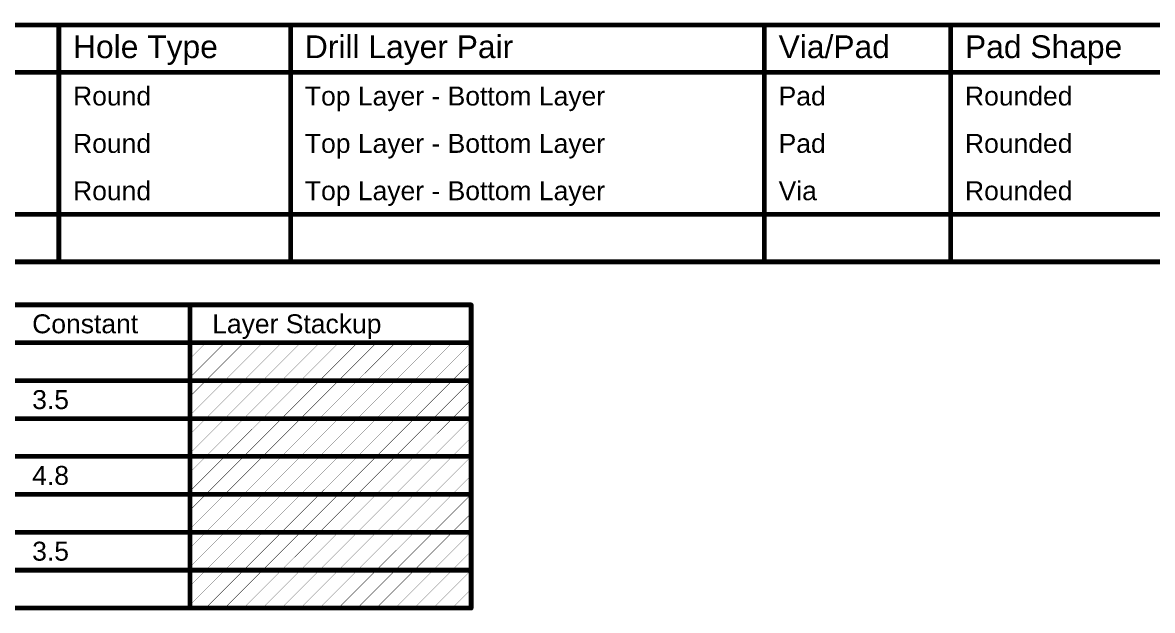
# Model space of a CAD drawing. Header units: inches. Extents: x 0 to 13.7, y 0 to 1.9.
# Drawn here: x 3.5 to 7.076, y 0.086 to 1.948 of the extents above; entities that cross this region are included whole.
import ezdxf

# ---------------------------------------------------------------- set-up
doc = ezdxf.new("R2010")
doc.units = ezdxf.units.IN
doc.header["$MEASUREMENT"] = 0
doc.layers.add('Drill Drawing', color=1, linetype='Continuous')
doc.layers.add('Fabrication', color=76, linetype='Continuous')
doc.styles.add('Arial', font='', dxfattribs={"height": 0.2})
doc.styles.get('Arial').set_extended_font_data('Arial')

msp = doc.modelspace()

# ---------------------------------------------------------------- linework, layer by layer
at = {"layer": 'Drill Drawing'}
for points in [[(0.918, 1.9403, 0.015, 0.015, 0), (13.7224, 1.9403, 0.015, 0.015, 0)], [(3.6143, 1.1903, 0.015, 0.015, 0), (3.6143, 1.9403, 0.015, 0.015, 0)], [(4.3481, 1.1903, 0.015, 0.015, 0), (4.3481, 1.9403, 0.015, 0.015, 0)], [(5.8476, 1.1903, 0.015, 0.015, 0), (5.8476, 1.9403, 0.015, 0.015, 0)], [(6.4375, 1.1903, 0.015, 0.015, 0), (6.4375, 1.9403, 0.015, 0.015, 0)], [(0.918, 1.7903, 0.015, 0.015, 0), (13.7224, 1.7903, 0.015, 0.015, 0)], [(0.918, 1.3403, 0.015, 0.015, 0), (13.7224, 1.3403, 0.015, 0.015, 0)], [(0.918, 1.1903, 0.015, 0.015, 0), (13.7224, 1.1903, 0.015, 0.015, 0)]]:
    msp.add_lwpolyline(points, format="xyseb", dxfattribs=at)
for points in [[(3.6105, 1.9403, 0.0075, 0.0075, 1), (3.618, 1.9403, 0.0075, 0.0075, 1)], [(4.3443, 1.9403, 0.0075, 0.0075, 1), (4.3518, 1.9403, 0.0075, 0.0075, 1)], [(5.8439, 1.9403, 0.0075, 0.0075, 1), (5.8514, 1.9403, 0.0075, 0.0075, 1)], [(6.4337, 1.9403, 0.0075, 0.0075, 1), (6.4412, 1.9403, 0.0075, 0.0075, 1)], [(3.6105, 1.1903, 0.0075, 0.0075, 1), (3.618, 1.1903, 0.0075, 0.0075, 1)], [(4.3443, 1.1903, 0.0075, 0.0075, 1), (4.3518, 1.1903, 0.0075, 0.0075, 1)], [(5.8439, 1.1903, 0.0075, 0.0075, 1), (5.8514, 1.1903, 0.0075, 0.0075, 1)], [(6.4337, 1.1903, 0.0075, 0.0075, 1), (6.4412, 1.1903, 0.0075, 0.0075, 1)]]:
    msp.add_lwpolyline(points, format="xyseb", close=True, dxfattribs=at)
at = {"layer": 'Fabrication'}
for points in [[(0.9105, 1.054, 0.015, 0.015, 0), (4.9195, 1.054, 0.015, 0.015, 0)], [(4.0297, 0.094, 0.015, 0.015, 0), (4.0297, 1.054, 0.015, 0.015, 0)], [(4.9195, 0.094, 0.015, 0.015, 0), (4.9195, 1.054, 0.015, 0.015, 0)], [(0.9105, 0.934, 0.015, 0.015, 0), (4.9195, 0.934, 0.015, 0.015, 0)], [(4.0297, 0.8242, 0.001, 0.001, 0), (4.1395, 0.934, 0.001, 0.001, 0)], [(4.0297, 0.8842, 0.001, 0.001, 0), (4.0795, 0.934, 0.001, 0.001, 0)], [(4.0795, 0.814, 0.001, 0.001, 0), (4.1995, 0.934, 0.001, 0.001, 0)], [(4.1395, 0.814, 0.001, 0.001, 0), (4.2595, 0.934, 0.001, 0.001, 0)], [(4.1995, 0.814, 0.001, 0.001, 0), (4.3195, 0.934, 0.001, 0.001, 0)], [(4.2595, 0.814, 0.001, 0.001, 0), (4.3795, 0.934, 0.001, 0.001, 0)], [(4.3195, 0.814, 0.001, 0.001, 0), (4.4395, 0.934, 0.001, 0.001, 0)], [(4.3795, 0.814, 0.001, 0.001, 0), (4.4995, 0.934, 0.001, 0.001, 0)], [(4.4395, 0.814, 0.001, 0.001, 0), (4.5595, 0.934, 0.001, 0.001, 0)], [(4.4995, 0.814, 0.001, 0.001, 0), (4.6195, 0.934, 0.001, 0.001, 0)], [(4.5595, 0.814, 0.001, 0.001, 0), (4.6795, 0.934, 0.001, 0.001, 0)], [(4.6195, 0.814, 0.001, 0.001, 0), (4.7395, 0.934, 0.001, 0.001, 0)], [(4.6795, 0.814, 0.001, 0.001, 0), (4.7995, 0.934, 0.001, 0.001, 0)], [(4.7395, 0.814, 0.001, 0.001, 0), (4.8595, 0.934, 0.001, 0.001, 0)], [(4.7995, 0.814, 0.001, 0.001, 0), (4.9195, 0.934, 0.001, 0.001, 0)], [(4.8595, 0.814, 0.001, 0.001, 0), (4.9195, 0.874, 0.001, 0.001, 0)], [(3.4599, 0.814, 0.015, 0.015, 0), (4.0297, 0.814, 0.015, 0.015, 0)], [(4.0297, 0.814, 0.015, 0.015, 0), (4.9195, 0.814, 0.015, 0.015, 0)], [(4.0297, 0.7042, 0.001, 0.001, 0), (4.1395, 0.814, 0.001, 0.001, 0)], [(4.0297, 0.7642, 0.001, 0.001, 0), (4.0795, 0.814, 0.001, 0.001, 0)], [(4.0795, 0.694, 0.001, 0.001, 0), (4.1995, 0.814, 0.001, 0.001, 0)], [(4.1395, 0.694, 0.001, 0.001, 0), (4.2595, 0.814, 0.001, 0.001, 0)], [(4.1995, 0.694, 0.001, 0.001, 0), (4.3195, 0.814, 0.001, 0.001, 0)], [(4.2595, 0.694, 0.001, 0.001, 0), (4.3795, 0.814, 0.001, 0.001, 0)], [(4.3195, 0.694, 0.001, 0.001, 0), (4.4395, 0.814, 0.001, 0.001, 0)], [(4.3795, 0.694, 0.001, 0.001, 0), (4.4995, 0.814, 0.001, 0.001, 0)], [(4.4395, 0.694, 0.001, 0.001, 0), (4.5595, 0.814, 0.001, 0.001, 0)], [(4.4995, 0.694, 0.001, 0.001, 0), (4.6195, 0.814, 0.001, 0.001, 0)], [(4.5595, 0.694, 0.001, 0.001, 0), (4.6795, 0.814, 0.001, 0.001, 0)], [(4.6195, 0.694, 0.001, 0.001, 0), (4.7395, 0.814, 0.001, 0.001, 0)], [(4.6795, 0.694, 0.001, 0.001, 0), (4.7995, 0.814, 0.001, 0.001, 0)], [(4.7395, 0.694, 0.001, 0.001, 0), (4.8595, 0.814, 0.001, 0.001, 0)], [(4.7995, 0.694, 0.001, 0.001, 0), (4.9195, 0.814, 0.001, 0.001, 0)], [(4.8595, 0.694, 0.001, 0.001, 0), (4.9195, 0.754, 0.001, 0.001, 0)], [(3.4599, 0.694, 0.015, 0.015, 0), (4.0297, 0.694, 0.015, 0.015, 0)], [(4.0297, 0.694, 0.015, 0.015, 0), (4.9195, 0.694, 0.015, 0.015, 0)], [(4.0297, 0.5842, 0.001, 0.001, 0), (4.1395, 0.694, 0.001, 0.001, 0)], [(4.0297, 0.6442, 0.001, 0.001, 0), (4.0795, 0.694, 0.001, 0.001, 0)], [(4.0795, 0.574, 0.001, 0.001, 0), (4.1995, 0.694, 0.001, 0.001, 0)], [(4.1395, 0.574, 0.001, 0.001, 0), (4.2595, 0.694, 0.001, 0.001, 0)], [(4.1995, 0.574, 0.001, 0.001, 0), (4.3195, 0.694, 0.001, 0.001, 0)], [(4.2595, 0.574, 0.001, 0.001, 0), (4.3795, 0.694, 0.001, 0.001, 0)], [(4.3195, 0.574, 0.001, 0.001, 0), (4.4395, 0.694, 0.001, 0.001, 0)], [(4.3795, 0.574, 0.001, 0.001, 0), (4.4995, 0.694, 0.001, 0.001, 0)], [(4.4395, 0.574, 0.001, 0.001, 0), (4.5595, 0.694, 0.001, 0.001, 0)], [(4.4995, 0.574, 0.001, 0.001, 0), (4.6195, 0.694, 0.001, 0.001, 0)], [(4.5595, 0.574, 0.001, 0.001, 0), (4.6795, 0.694, 0.001, 0.001, 0)], [(4.6195, 0.574, 0.001, 0.001, 0), (4.7395, 0.694, 0.001, 0.001, 0)], [(4.6795, 0.574, 0.001, 0.001, 0), (4.7995, 0.694, 0.001, 0.001, 0)], [(4.7395, 0.574, 0.001, 0.001, 0), (4.8595, 0.694, 0.001, 0.001, 0)], [(4.7995, 0.574, 0.001, 0.001, 0), (4.9195, 0.694, 0.001, 0.001, 0)], [(4.8595, 0.574, 0.001, 0.001, 0), (4.9195, 0.634, 0.001, 0.001, 0)], [(3.4599, 0.574, 0.015, 0.015, 0), (4.0297, 0.574, 0.015, 0.015, 0)], [(4.0297, 0.574, 0.015, 0.015, 0), (4.9195, 0.574, 0.015, 0.015, 0)], [(4.0297, 0.4642, 0.001, 0.001, 0), (4.1395, 0.574, 0.001, 0.001, 0)], [(4.0297, 0.5242, 0.001, 0.001, 0), (4.0795, 0.574, 0.001, 0.001, 0)], [(4.0795, 0.454, 0.001, 0.001, 0), (4.1995, 0.574, 0.001, 0.001, 0)], [(4.1395, 0.454, 0.001, 0.001, 0), (4.2595, 0.574, 0.001, 0.001, 0)], [(4.1995, 0.454, 0.001, 0.001, 0), (4.3195, 0.574, 0.001, 0.001, 0)], [(4.2595, 0.454, 0.001, 0.001, 0), (4.3795, 0.574, 0.001, 0.001, 0)], [(4.3195, 0.454, 0.001, 0.001, 0), (4.4395, 0.574, 0.001, 0.001, 0)], [(4.3795, 0.454, 0.001, 0.001, 0), (4.4995, 0.574, 0.001, 0.001, 0)], [(4.4395, 0.454, 0.001, 0.001, 0), (4.5595, 0.574, 0.001, 0.001, 0)], [(4.4995, 0.454, 0.001, 0.001, 0), (4.6195, 0.574, 0.001, 0.001, 0)], [(4.5595, 0.454, 0.001, 0.001, 0), (4.6795, 0.574, 0.001, 0.001, 0)], [(4.6195, 0.454, 0.001, 0.001, 0), (4.7395, 0.574, 0.001, 0.001, 0)], [(4.6795, 0.454, 0.001, 0.001, 0), (4.7995, 0.574, 0.001, 0.001, 0)], [(4.7395, 0.454, 0.001, 0.001, 0), (4.8595, 0.574, 0.001, 0.001, 0)], [(4.7995, 0.454, 0.001, 0.001, 0), (4.9195, 0.574, 0.001, 0.001, 0)], [(4.8595, 0.454, 0.001, 0.001, 0), (4.9195, 0.514, 0.001, 0.001, 0)], [(3.4599, 0.454, 0.015, 0.015, 0), (4.0297, 0.454, 0.015, 0.015, 0)], [(4.0297, 0.454, 0.015, 0.015, 0), (4.9195, 0.454, 0.015, 0.015, 0)], [(4.0297, 0.3442, 0.001, 0.001, 0), (4.1395, 0.454, 0.001, 0.001, 0)], [(4.0297, 0.4042, 0.001, 0.001, 0), (4.0795, 0.454, 0.001, 0.001, 0)], [(4.0795, 0.334, 0.001, 0.001, 0), (4.1995, 0.454, 0.001, 0.001, 0)], [(4.1395, 0.334, 0.001, 0.001, 0), (4.2595, 0.454, 0.001, 0.001, 0)], [(4.1995, 0.334, 0.001, 0.001, 0), (4.3195, 0.454, 0.001, 0.001, 0)], [(4.2595, 0.334, 0.001, 0.001, 0), (4.3795, 0.454, 0.001, 0.001, 0)], [(4.3195, 0.334, 0.001, 0.001, 0), (4.4395, 0.454, 0.001, 0.001, 0)], [(4.3795, 0.334, 0.001, 0.001, 0), (4.4995, 0.454, 0.001, 0.001, 0)], [(4.4395, 0.334, 0.001, 0.001, 0), (4.5595, 0.454, 0.001, 0.001, 0)], [(4.4995, 0.334, 0.001, 0.001, 0), (4.6195, 0.454, 0.001, 0.001, 0)], [(4.5595, 0.334, 0.001, 0.001, 0), (4.6795, 0.454, 0.001, 0.001, 0)], [(4.6195, 0.334, 0.001, 0.001, 0), (4.7395, 0.454, 0.001, 0.001, 0)], [(4.6795, 0.334, 0.001, 0.001, 0), (4.7995, 0.454, 0.001, 0.001, 0)], [(4.7395, 0.334, 0.001, 0.001, 0), (4.8595, 0.454, 0.001, 0.001, 0)], [(4.7995, 0.334, 0.001, 0.001, 0), (4.9195, 0.454, 0.001, 0.001, 0)], [(4.8595, 0.334, 0.001, 0.001, 0), (4.9195, 0.394, 0.001, 0.001, 0)], [(3.4599, 0.334, 0.015, 0.015, 0), (4.0297, 0.334, 0.015, 0.015, 0)], [(4.0297, 0.334, 0.015, 0.015, 0), (4.9195, 0.334, 0.015, 0.015, 0)], [(4.0297, 0.2242, 0.001, 0.001, 0), (4.1395, 0.334, 0.001, 0.001, 0)], [(4.0297, 0.2842, 0.001, 0.001, 0), (4.0795, 0.334, 0.001, 0.001, 0)], [(4.0795, 0.214, 0.001, 0.001, 0), (4.1995, 0.334, 0.001, 0.001, 0)], [(4.1395, 0.214, 0.001, 0.001, 0), (4.2595, 0.334, 0.001, 0.001, 0)], [(4.1995, 0.214, 0.001, 0.001, 0), (4.3195, 0.334, 0.001, 0.001, 0)], [(4.2595, 0.214, 0.001, 0.001, 0), (4.3795, 0.334, 0.001, 0.001, 0)], [(4.3195, 0.214, 0.001, 0.001, 0), (4.4395, 0.334, 0.001, 0.001, 0)], [(4.3795, 0.214, 0.001, 0.001, 0), (4.4995, 0.334, 0.001, 0.001, 0)], [(4.4395, 0.214, 0.001, 0.001, 0), (4.5595, 0.334, 0.001, 0.001, 0)], [(4.4995, 0.214, 0.001, 0.001, 0), (4.6195, 0.334, 0.001, 0.001, 0)], [(4.5595, 0.214, 0.001, 0.001, 0), (4.6795, 0.334, 0.001, 0.001, 0)], [(4.6195, 0.214, 0.001, 0.001, 0), (4.7395, 0.334, 0.001, 0.001, 0)], [(4.6795, 0.214, 0.001, 0.001, 0), (4.7995, 0.334, 0.001, 0.001, 0)], [(4.7395, 0.214, 0.001, 0.001, 0), (4.8595, 0.334, 0.001, 0.001, 0)], [(4.7995, 0.214, 0.001, 0.001, 0), (4.9195, 0.334, 0.001, 0.001, 0)], [(4.8595, 0.214, 0.001, 0.001, 0), (4.9195, 0.274, 0.001, 0.001, 0)], [(3.4599, 0.214, 0.015, 0.015, 0), (4.0297, 0.214, 0.015, 0.015, 0)], [(4.0297, 0.214, 0.015, 0.015, 0), (4.9195, 0.214, 0.015, 0.015, 0)], [(4.0297, 0.1042, 0.001, 0.001, 0), (4.1395, 0.214, 0.001, 0.001, 0)], [(4.0297, 0.1642, 0.001, 0.001, 0), (4.0795, 0.214, 0.001, 0.001, 0)], [(4.0795, 0.094, 0.001, 0.001, 0), (4.1995, 0.214, 0.001, 0.001, 0)], [(4.1395, 0.094, 0.001, 0.001, 0), (4.2595, 0.214, 0.001, 0.001, 0)], [(4.1995, 0.094, 0.001, 0.001, 0), (4.3195, 0.214, 0.001, 0.001, 0)], [(4.2595, 0.094, 0.001, 0.001, 0), (4.3795, 0.214, 0.001, 0.001, 0)], [(4.3195, 0.094, 0.001, 0.001, 0), (4.4395, 0.214, 0.001, 0.001, 0)], [(4.3795, 0.094, 0.001, 0.001, 0), (4.4995, 0.214, 0.001, 0.001, 0)], [(4.4395, 0.094, 0.001, 0.001, 0), (4.5595, 0.214, 0.001, 0.001, 0)], [(4.4995, 0.094, 0.001, 0.001, 0), (4.6195, 0.214, 0.001, 0.001, 0)], [(4.5595, 0.094, 0.001, 0.001, 0), (4.6795, 0.214, 0.001, 0.001, 0)], [(4.6195, 0.094, 0.001, 0.001, 0), (4.7395, 0.214, 0.001, 0.001, 0)], [(4.6795, 0.094, 0.001, 0.001, 0), (4.7995, 0.214, 0.001, 0.001, 0)], [(4.7395, 0.094, 0.001, 0.001, 0), (4.8595, 0.214, 0.001, 0.001, 0)], [(4.7995, 0.094, 0.001, 0.001, 0), (4.9195, 0.214, 0.001, 0.001, 0)], [(4.8595, 0.094, 0.001, 0.001, 0), (4.9195, 0.154, 0.001, 0.001, 0)], [(3.4599, 0.094, 0.015, 0.015, 0), (4.0297, 0.094, 0.015, 0.015, 0)], [(4.0297, 0.094, 0.015, 0.015, 0), (4.9195, 0.094, 0.015, 0.015, 0)]]:
    msp.add_lwpolyline(points, format="xyseb", dxfattribs=at)
for points in [[(4.026, 1.054, 0.0075, 0.0075, 1), (4.0335, 1.054, 0.0075, 0.0075, 1)], [(4.9157, 1.054, 0.0075, 0.0075, 1), (4.9232, 1.054, 0.0075, 0.0075, 1)], [(4.9157, 1.054, 0.0075, 0.0075, 1), (4.9232, 1.054, 0.0075, 0.0075, 1)], [(4.0792, 0.934, 0.0005, 0.0005, 1), (4.0797, 0.934, 0.0005, 0.0005, 1)], [(4.1392, 0.934, 0.0005, 0.0005, 1), (4.1397, 0.934, 0.0005, 0.0005, 1)], [(4.1992, 0.934, 0.0005, 0.0005, 1), (4.1997, 0.934, 0.0005, 0.0005, 1)], [(4.2592, 0.934, 0.0005, 0.0005, 1), (4.2597, 0.934, 0.0005, 0.0005, 1)], [(4.3192, 0.934, 0.0005, 0.0005, 1), (4.3197, 0.934, 0.0005, 0.0005, 1)], [(4.3792, 0.934, 0.0005, 0.0005, 1), (4.3797, 0.934, 0.0005, 0.0005, 1)], [(4.4392, 0.934, 0.0005, 0.0005, 1), (4.4397, 0.934, 0.0005, 0.0005, 1)], [(4.4992, 0.934, 0.0005, 0.0005, 1), (4.4997, 0.934, 0.0005, 0.0005, 1)], [(4.5592, 0.934, 0.0005, 0.0005, 1), (4.5597, 0.934, 0.0005, 0.0005, 1)], [(4.6192, 0.934, 0.0005, 0.0005, 1), (4.6197, 0.934, 0.0005, 0.0005, 1)], [(4.6792, 0.934, 0.0005, 0.0005, 1), (4.6797, 0.934, 0.0005, 0.0005, 1)], [(4.7392, 0.934, 0.0005, 0.0005, 1), (4.7397, 0.934, 0.0005, 0.0005, 1)], [(4.7992, 0.934, 0.0005, 0.0005, 1), (4.7997, 0.934, 0.0005, 0.0005, 1)], [(4.8592, 0.934, 0.0005, 0.0005, 1), (4.8597, 0.934, 0.0005, 0.0005, 1)], [(4.9157, 0.934, 0.0075, 0.0075, 1), (4.9232, 0.934, 0.0075, 0.0075, 1)], [(4.9192, 0.934, 0.0005, 0.0005, 1), (4.9197, 0.934, 0.0005, 0.0005, 1)], [(4.0295, 0.8842, 0.0005, 0.0005, 1), (4.03, 0.8842, 0.0005, 0.0005, 1)], [(4.9192, 0.874, 0.0005, 0.0005, 1), (4.9197, 0.874, 0.0005, 0.0005, 1)], [(4.0295, 0.8242, 0.0005, 0.0005, 1), (4.03, 0.8242, 0.0005, 0.0005, 1)], [(4.026, 0.814, 0.0075, 0.0075, 1), (4.0335, 0.814, 0.0075, 0.0075, 1)], [(4.026, 0.814, 0.0075, 0.0075, 1), (4.0335, 0.814, 0.0075, 0.0075, 1)], [(4.0792, 0.814, 0.0005, 0.0005, 1), (4.0797, 0.814, 0.0005, 0.0005, 1)], [(4.0792, 0.814, 0.0005, 0.0005, 1), (4.0797, 0.814, 0.0005, 0.0005, 1)], [(4.1392, 0.814, 0.0005, 0.0005, 1), (4.1397, 0.814, 0.0005, 0.0005, 1)], [(4.1392, 0.814, 0.0005, 0.0005, 1), (4.1397, 0.814, 0.0005, 0.0005, 1)], [(4.1992, 0.814, 0.0005, 0.0005, 1), (4.1997, 0.814, 0.0005, 0.0005, 1)], [(4.1992, 0.814, 0.0005, 0.0005, 1), (4.1997, 0.814, 0.0005, 0.0005, 1)], [(4.2592, 0.814, 0.0005, 0.0005, 1), (4.2597, 0.814, 0.0005, 0.0005, 1)], [(4.2592, 0.814, 0.0005, 0.0005, 1), (4.2597, 0.814, 0.0005, 0.0005, 1)], [(4.3192, 0.814, 0.0005, 0.0005, 1), (4.3197, 0.814, 0.0005, 0.0005, 1)], [(4.3192, 0.814, 0.0005, 0.0005, 1), (4.3197, 0.814, 0.0005, 0.0005, 1)], [(4.3792, 0.814, 0.0005, 0.0005, 1), (4.3797, 0.814, 0.0005, 0.0005, 1)], [(4.3792, 0.814, 0.0005, 0.0005, 1), (4.3797, 0.814, 0.0005, 0.0005, 1)], [(4.4392, 0.814, 0.0005, 0.0005, 1), (4.4397, 0.814, 0.0005, 0.0005, 1)], [(4.4392, 0.814, 0.0005, 0.0005, 1), (4.4397, 0.814, 0.0005, 0.0005, 1)], [(4.4992, 0.814, 0.0005, 0.0005, 1), (4.4997, 0.814, 0.0005, 0.0005, 1)], [(4.4992, 0.814, 0.0005, 0.0005, 1), (4.4997, 0.814, 0.0005, 0.0005, 1)], [(4.5592, 0.814, 0.0005, 0.0005, 1), (4.5597, 0.814, 0.0005, 0.0005, 1)], [(4.5592, 0.814, 0.0005, 0.0005, 1), (4.5597, 0.814, 0.0005, 0.0005, 1)], [(4.6192, 0.814, 0.0005, 0.0005, 1), (4.6197, 0.814, 0.0005, 0.0005, 1)], [(4.6192, 0.814, 0.0005, 0.0005, 1), (4.6197, 0.814, 0.0005, 0.0005, 1)], [(4.6792, 0.814, 0.0005, 0.0005, 1), (4.6797, 0.814, 0.0005, 0.0005, 1)], [(4.6792, 0.814, 0.0005, 0.0005, 1), (4.6797, 0.814, 0.0005, 0.0005, 1)], [(4.7392, 0.814, 0.0005, 0.0005, 1), (4.7397, 0.814, 0.0005, 0.0005, 1)], [(4.7392, 0.814, 0.0005, 0.0005, 1), (4.7397, 0.814, 0.0005, 0.0005, 1)], [(4.7992, 0.814, 0.0005, 0.0005, 1), (4.7997, 0.814, 0.0005, 0.0005, 1)], [(4.7992, 0.814, 0.0005, 0.0005, 1), (4.7997, 0.814, 0.0005, 0.0005, 1)], [(4.8592, 0.814, 0.0005, 0.0005, 1), (4.8597, 0.814, 0.0005, 0.0005, 1)], [(4.8592, 0.814, 0.0005, 0.0005, 1), (4.8597, 0.814, 0.0005, 0.0005, 1)], [(4.9157, 0.814, 0.0075, 0.0075, 1), (4.9232, 0.814, 0.0075, 0.0075, 1)], [(4.9192, 0.814, 0.0005, 0.0005, 1), (4.9197, 0.814, 0.0005, 0.0005, 1)], [(4.0295, 0.7642, 0.0005, 0.0005, 1), (4.03, 0.7642, 0.0005, 0.0005, 1)], [(4.9192, 0.754, 0.0005, 0.0005, 1), (4.9197, 0.754, 0.0005, 0.0005, 1)], [(4.026, 0.694, 0.0075, 0.0075, 1), (4.0335, 0.694, 0.0075, 0.0075, 1)], [(4.026, 0.694, 0.0075, 0.0075, 1), (4.0335, 0.694, 0.0075, 0.0075, 1)], [(4.0295, 0.7042, 0.0005, 0.0005, 1), (4.03, 0.7042, 0.0005, 0.0005, 1)], [(4.0792, 0.694, 0.0005, 0.0005, 1), (4.0797, 0.694, 0.0005, 0.0005, 1)], [(4.0792, 0.694, 0.0005, 0.0005, 1), (4.0797, 0.694, 0.0005, 0.0005, 1)], [(4.1392, 0.694, 0.0005, 0.0005, 1), (4.1397, 0.694, 0.0005, 0.0005, 1)], [(4.1392, 0.694, 0.0005, 0.0005, 1), (4.1397, 0.694, 0.0005, 0.0005, 1)], [(4.1992, 0.694, 0.0005, 0.0005, 1), (4.1997, 0.694, 0.0005, 0.0005, 1)], [(4.1992, 0.694, 0.0005, 0.0005, 1), (4.1997, 0.694, 0.0005, 0.0005, 1)], [(4.2592, 0.694, 0.0005, 0.0005, 1), (4.2597, 0.694, 0.0005, 0.0005, 1)], [(4.2592, 0.694, 0.0005, 0.0005, 1), (4.2597, 0.694, 0.0005, 0.0005, 1)], [(4.3192, 0.694, 0.0005, 0.0005, 1), (4.3197, 0.694, 0.0005, 0.0005, 1)], [(4.3192, 0.694, 0.0005, 0.0005, 1), (4.3197, 0.694, 0.0005, 0.0005, 1)], [(4.3792, 0.694, 0.0005, 0.0005, 1), (4.3797, 0.694, 0.0005, 0.0005, 1)], [(4.3792, 0.694, 0.0005, 0.0005, 1), (4.3797, 0.694, 0.0005, 0.0005, 1)], [(4.4392, 0.694, 0.0005, 0.0005, 1), (4.4397, 0.694, 0.0005, 0.0005, 1)], [(4.4392, 0.694, 0.0005, 0.0005, 1), (4.4397, 0.694, 0.0005, 0.0005, 1)], [(4.4992, 0.694, 0.0005, 0.0005, 1), (4.4997, 0.694, 0.0005, 0.0005, 1)], [(4.4992, 0.694, 0.0005, 0.0005, 1), (4.4997, 0.694, 0.0005, 0.0005, 1)], [(4.5592, 0.694, 0.0005, 0.0005, 1), (4.5597, 0.694, 0.0005, 0.0005, 1)], [(4.5592, 0.694, 0.0005, 0.0005, 1), (4.5597, 0.694, 0.0005, 0.0005, 1)], [(4.6192, 0.694, 0.0005, 0.0005, 1), (4.6197, 0.694, 0.0005, 0.0005, 1)], [(4.6192, 0.694, 0.0005, 0.0005, 1), (4.6197, 0.694, 0.0005, 0.0005, 1)], [(4.6792, 0.694, 0.0005, 0.0005, 1), (4.6797, 0.694, 0.0005, 0.0005, 1)], [(4.6792, 0.694, 0.0005, 0.0005, 1), (4.6797, 0.694, 0.0005, 0.0005, 1)], [(4.7392, 0.694, 0.0005, 0.0005, 1), (4.7397, 0.694, 0.0005, 0.0005, 1)], [(4.7392, 0.694, 0.0005, 0.0005, 1), (4.7397, 0.694, 0.0005, 0.0005, 1)], [(4.7992, 0.694, 0.0005, 0.0005, 1), (4.7997, 0.694, 0.0005, 0.0005, 1)], [(4.7992, 0.694, 0.0005, 0.0005, 1), (4.7997, 0.694, 0.0005, 0.0005, 1)], [(4.8592, 0.694, 0.0005, 0.0005, 1), (4.8597, 0.694, 0.0005, 0.0005, 1)], [(4.8592, 0.694, 0.0005, 0.0005, 1), (4.8597, 0.694, 0.0005, 0.0005, 1)], [(4.9157, 0.694, 0.0075, 0.0075, 1), (4.9232, 0.694, 0.0075, 0.0075, 1)], [(4.9192, 0.694, 0.0005, 0.0005, 1), (4.9197, 0.694, 0.0005, 0.0005, 1)], [(4.0295, 0.6442, 0.0005, 0.0005, 1), (4.03, 0.6442, 0.0005, 0.0005, 1)], [(4.9192, 0.634, 0.0005, 0.0005, 1), (4.9197, 0.634, 0.0005, 0.0005, 1)], [(4.026, 0.574, 0.0075, 0.0075, 1), (4.0335, 0.574, 0.0075, 0.0075, 1)], [(4.026, 0.574, 0.0075, 0.0075, 1), (4.0335, 0.574, 0.0075, 0.0075, 1)], [(4.0295, 0.5842, 0.0005, 0.0005, 1), (4.03, 0.5842, 0.0005, 0.0005, 1)], [(4.0792, 0.574, 0.0005, 0.0005, 1), (4.0797, 0.574, 0.0005, 0.0005, 1)], [(4.0792, 0.574, 0.0005, 0.0005, 1), (4.0797, 0.574, 0.0005, 0.0005, 1)], [(4.1392, 0.574, 0.0005, 0.0005, 1), (4.1397, 0.574, 0.0005, 0.0005, 1)], [(4.1392, 0.574, 0.0005, 0.0005, 1), (4.1397, 0.574, 0.0005, 0.0005, 1)], [(4.1992, 0.574, 0.0005, 0.0005, 1), (4.1997, 0.574, 0.0005, 0.0005, 1)], [(4.1992, 0.574, 0.0005, 0.0005, 1), (4.1997, 0.574, 0.0005, 0.0005, 1)], [(4.2592, 0.574, 0.0005, 0.0005, 1), (4.2597, 0.574, 0.0005, 0.0005, 1)], [(4.2592, 0.574, 0.0005, 0.0005, 1), (4.2597, 0.574, 0.0005, 0.0005, 1)], [(4.3192, 0.574, 0.0005, 0.0005, 1), (4.3197, 0.574, 0.0005, 0.0005, 1)], [(4.3192, 0.574, 0.0005, 0.0005, 1), (4.3197, 0.574, 0.0005, 0.0005, 1)], [(4.3792, 0.574, 0.0005, 0.0005, 1), (4.3797, 0.574, 0.0005, 0.0005, 1)], [(4.3792, 0.574, 0.0005, 0.0005, 1), (4.3797, 0.574, 0.0005, 0.0005, 1)], [(4.4392, 0.574, 0.0005, 0.0005, 1), (4.4397, 0.574, 0.0005, 0.0005, 1)], [(4.4392, 0.574, 0.0005, 0.0005, 1), (4.4397, 0.574, 0.0005, 0.0005, 1)], [(4.4992, 0.574, 0.0005, 0.0005, 1), (4.4997, 0.574, 0.0005, 0.0005, 1)], [(4.4992, 0.574, 0.0005, 0.0005, 1), (4.4997, 0.574, 0.0005, 0.0005, 1)], [(4.5592, 0.574, 0.0005, 0.0005, 1), (4.5597, 0.574, 0.0005, 0.0005, 1)], [(4.5592, 0.574, 0.0005, 0.0005, 1), (4.5597, 0.574, 0.0005, 0.0005, 1)], [(4.6192, 0.574, 0.0005, 0.0005, 1), (4.6197, 0.574, 0.0005, 0.0005, 1)], [(4.6192, 0.574, 0.0005, 0.0005, 1), (4.6197, 0.574, 0.0005, 0.0005, 1)], [(4.6792, 0.574, 0.0005, 0.0005, 1), (4.6797, 0.574, 0.0005, 0.0005, 1)], [(4.6792, 0.574, 0.0005, 0.0005, 1), (4.6797, 0.574, 0.0005, 0.0005, 1)], [(4.7392, 0.574, 0.0005, 0.0005, 1), (4.7397, 0.574, 0.0005, 0.0005, 1)], [(4.7392, 0.574, 0.0005, 0.0005, 1), (4.7397, 0.574, 0.0005, 0.0005, 1)], [(4.7992, 0.574, 0.0005, 0.0005, 1), (4.7997, 0.574, 0.0005, 0.0005, 1)], [(4.7992, 0.574, 0.0005, 0.0005, 1), (4.7997, 0.574, 0.0005, 0.0005, 1)], [(4.8592, 0.574, 0.0005, 0.0005, 1), (4.8597, 0.574, 0.0005, 0.0005, 1)], [(4.8592, 0.574, 0.0005, 0.0005, 1), (4.8597, 0.574, 0.0005, 0.0005, 1)], [(4.9157, 0.574, 0.0075, 0.0075, 1), (4.9232, 0.574, 0.0075, 0.0075, 1)], [(4.9192, 0.574, 0.0005, 0.0005, 1), (4.9197, 0.574, 0.0005, 0.0005, 1)], [(4.0295, 0.5242, 0.0005, 0.0005, 1), (4.03, 0.5242, 0.0005, 0.0005, 1)], [(4.9192, 0.514, 0.0005, 0.0005, 1), (4.9197, 0.514, 0.0005, 0.0005, 1)], [(4.026, 0.454, 0.0075, 0.0075, 1), (4.0335, 0.454, 0.0075, 0.0075, 1)], [(4.026, 0.454, 0.0075, 0.0075, 1), (4.0335, 0.454, 0.0075, 0.0075, 1)], [(4.0295, 0.4642, 0.0005, 0.0005, 1), (4.03, 0.4642, 0.0005, 0.0005, 1)], [(4.0792, 0.454, 0.0005, 0.0005, 1), (4.0797, 0.454, 0.0005, 0.0005, 1)], [(4.0792, 0.454, 0.0005, 0.0005, 1), (4.0797, 0.454, 0.0005, 0.0005, 1)], [(4.1392, 0.454, 0.0005, 0.0005, 1), (4.1397, 0.454, 0.0005, 0.0005, 1)], [(4.1392, 0.454, 0.0005, 0.0005, 1), (4.1397, 0.454, 0.0005, 0.0005, 1)], [(4.1992, 0.454, 0.0005, 0.0005, 1), (4.1997, 0.454, 0.0005, 0.0005, 1)], [(4.1992, 0.454, 0.0005, 0.0005, 1), (4.1997, 0.454, 0.0005, 0.0005, 1)], [(4.2592, 0.454, 0.0005, 0.0005, 1), (4.2597, 0.454, 0.0005, 0.0005, 1)], [(4.2592, 0.454, 0.0005, 0.0005, 1), (4.2597, 0.454, 0.0005, 0.0005, 1)], [(4.3192, 0.454, 0.0005, 0.0005, 1), (4.3197, 0.454, 0.0005, 0.0005, 1)], [(4.3192, 0.454, 0.0005, 0.0005, 1), (4.3197, 0.454, 0.0005, 0.0005, 1)], [(4.3792, 0.454, 0.0005, 0.0005, 1), (4.3797, 0.454, 0.0005, 0.0005, 1)], [(4.3792, 0.454, 0.0005, 0.0005, 1), (4.3797, 0.454, 0.0005, 0.0005, 1)], [(4.4392, 0.454, 0.0005, 0.0005, 1), (4.4397, 0.454, 0.0005, 0.0005, 1)], [(4.4392, 0.454, 0.0005, 0.0005, 1), (4.4397, 0.454, 0.0005, 0.0005, 1)], [(4.4992, 0.454, 0.0005, 0.0005, 1), (4.4997, 0.454, 0.0005, 0.0005, 1)], [(4.4992, 0.454, 0.0005, 0.0005, 1), (4.4997, 0.454, 0.0005, 0.0005, 1)], [(4.5592, 0.454, 0.0005, 0.0005, 1), (4.5597, 0.454, 0.0005, 0.0005, 1)], [(4.5592, 0.454, 0.0005, 0.0005, 1), (4.5597, 0.454, 0.0005, 0.0005, 1)], [(4.6192, 0.454, 0.0005, 0.0005, 1), (4.6197, 0.454, 0.0005, 0.0005, 1)], [(4.6192, 0.454, 0.0005, 0.0005, 1), (4.6197, 0.454, 0.0005, 0.0005, 1)], [(4.6792, 0.454, 0.0005, 0.0005, 1), (4.6797, 0.454, 0.0005, 0.0005, 1)], [(4.6792, 0.454, 0.0005, 0.0005, 1), (4.6797, 0.454, 0.0005, 0.0005, 1)], [(4.7392, 0.454, 0.0005, 0.0005, 1), (4.7397, 0.454, 0.0005, 0.0005, 1)], [(4.7392, 0.454, 0.0005, 0.0005, 1), (4.7397, 0.454, 0.0005, 0.0005, 1)], [(4.7992, 0.454, 0.0005, 0.0005, 1), (4.7997, 0.454, 0.0005, 0.0005, 1)], [(4.7992, 0.454, 0.0005, 0.0005, 1), (4.7997, 0.454, 0.0005, 0.0005, 1)], [(4.8592, 0.454, 0.0005, 0.0005, 1), (4.8597, 0.454, 0.0005, 0.0005, 1)], [(4.8592, 0.454, 0.0005, 0.0005, 1), (4.8597, 0.454, 0.0005, 0.0005, 1)], [(4.9157, 0.454, 0.0075, 0.0075, 1), (4.9232, 0.454, 0.0075, 0.0075, 1)], [(4.9192, 0.454, 0.0005, 0.0005, 1), (4.9197, 0.454, 0.0005, 0.0005, 1)], [(4.0295, 0.4042, 0.0005, 0.0005, 1), (4.03, 0.4042, 0.0005, 0.0005, 1)], [(4.9192, 0.394, 0.0005, 0.0005, 1), (4.9197, 0.394, 0.0005, 0.0005, 1)], [(4.026, 0.334, 0.0075, 0.0075, 1), (4.0335, 0.334, 0.0075, 0.0075, 1)], [(4.026, 0.334, 0.0075, 0.0075, 1), (4.0335, 0.334, 0.0075, 0.0075, 1)], [(4.0295, 0.3442, 0.0005, 0.0005, 1), (4.03, 0.3442, 0.0005, 0.0005, 1)], [(4.0792, 0.334, 0.0005, 0.0005, 1), (4.0797, 0.334, 0.0005, 0.0005, 1)], [(4.0792, 0.334, 0.0005, 0.0005, 1), (4.0797, 0.334, 0.0005, 0.0005, 1)], [(4.1392, 0.334, 0.0005, 0.0005, 1), (4.1397, 0.334, 0.0005, 0.0005, 1)], [(4.1392, 0.334, 0.0005, 0.0005, 1), (4.1397, 0.334, 0.0005, 0.0005, 1)], [(4.1992, 0.334, 0.0005, 0.0005, 1), (4.1997, 0.334, 0.0005, 0.0005, 1)], [(4.1992, 0.334, 0.0005, 0.0005, 1), (4.1997, 0.334, 0.0005, 0.0005, 1)], [(4.2592, 0.334, 0.0005, 0.0005, 1), (4.2597, 0.334, 0.0005, 0.0005, 1)], [(4.2592, 0.334, 0.0005, 0.0005, 1), (4.2597, 0.334, 0.0005, 0.0005, 1)], [(4.3192, 0.334, 0.0005, 0.0005, 1), (4.3197, 0.334, 0.0005, 0.0005, 1)], [(4.3192, 0.334, 0.0005, 0.0005, 1), (4.3197, 0.334, 0.0005, 0.0005, 1)], [(4.3792, 0.334, 0.0005, 0.0005, 1), (4.3797, 0.334, 0.0005, 0.0005, 1)], [(4.3792, 0.334, 0.0005, 0.0005, 1), (4.3797, 0.334, 0.0005, 0.0005, 1)], [(4.4392, 0.334, 0.0005, 0.0005, 1), (4.4397, 0.334, 0.0005, 0.0005, 1)], [(4.4392, 0.334, 0.0005, 0.0005, 1), (4.4397, 0.334, 0.0005, 0.0005, 1)], [(4.4992, 0.334, 0.0005, 0.0005, 1), (4.4997, 0.334, 0.0005, 0.0005, 1)], [(4.4992, 0.334, 0.0005, 0.0005, 1), (4.4997, 0.334, 0.0005, 0.0005, 1)], [(4.5592, 0.334, 0.0005, 0.0005, 1), (4.5597, 0.334, 0.0005, 0.0005, 1)], [(4.5592, 0.334, 0.0005, 0.0005, 1), (4.5597, 0.334, 0.0005, 0.0005, 1)], [(4.6192, 0.334, 0.0005, 0.0005, 1), (4.6197, 0.334, 0.0005, 0.0005, 1)], [(4.6192, 0.334, 0.0005, 0.0005, 1), (4.6197, 0.334, 0.0005, 0.0005, 1)], [(4.6792, 0.334, 0.0005, 0.0005, 1), (4.6797, 0.334, 0.0005, 0.0005, 1)], [(4.6792, 0.334, 0.0005, 0.0005, 1), (4.6797, 0.334, 0.0005, 0.0005, 1)], [(4.7392, 0.334, 0.0005, 0.0005, 1), (4.7397, 0.334, 0.0005, 0.0005, 1)], [(4.7392, 0.334, 0.0005, 0.0005, 1), (4.7397, 0.334, 0.0005, 0.0005, 1)], [(4.7992, 0.334, 0.0005, 0.0005, 1), (4.7997, 0.334, 0.0005, 0.0005, 1)], [(4.7992, 0.334, 0.0005, 0.0005, 1), (4.7997, 0.334, 0.0005, 0.0005, 1)], [(4.8592, 0.334, 0.0005, 0.0005, 1), (4.8597, 0.334, 0.0005, 0.0005, 1)], [(4.8592, 0.334, 0.0005, 0.0005, 1), (4.8597, 0.334, 0.0005, 0.0005, 1)], [(4.9157, 0.334, 0.0075, 0.0075, 1), (4.9232, 0.334, 0.0075, 0.0075, 1)], [(4.9192, 0.334, 0.0005, 0.0005, 1), (4.9197, 0.334, 0.0005, 0.0005, 1)], [(4.0295, 0.2842, 0.0005, 0.0005, 1), (4.03, 0.2842, 0.0005, 0.0005, 1)], [(4.9192, 0.274, 0.0005, 0.0005, 1), (4.9197, 0.274, 0.0005, 0.0005, 1)], [(4.026, 0.214, 0.0075, 0.0075, 1), (4.0335, 0.214, 0.0075, 0.0075, 1)], [(4.026, 0.214, 0.0075, 0.0075, 1), (4.0335, 0.214, 0.0075, 0.0075, 1)], [(4.0295, 0.2242, 0.0005, 0.0005, 1), (4.03, 0.2242, 0.0005, 0.0005, 1)], [(4.9157, 0.214, 0.0075, 0.0075, 1), (4.9232, 0.214, 0.0075, 0.0075, 1)], [(4.0792, 0.214, 0.0005, 0.0005, 1), (4.0797, 0.214, 0.0005, 0.0005, 1)], [(4.0792, 0.214, 0.0005, 0.0005, 1), (4.0797, 0.214, 0.0005, 0.0005, 1)], [(4.1392, 0.214, 0.0005, 0.0005, 1), (4.1397, 0.214, 0.0005, 0.0005, 1)], [(4.1392, 0.214, 0.0005, 0.0005, 1), (4.1397, 0.214, 0.0005, 0.0005, 1)], [(4.1992, 0.214, 0.0005, 0.0005, 1), (4.1997, 0.214, 0.0005, 0.0005, 1)], [(4.1992, 0.214, 0.0005, 0.0005, 1), (4.1997, 0.214, 0.0005, 0.0005, 1)], [(4.2592, 0.214, 0.0005, 0.0005, 1), (4.2597, 0.214, 0.0005, 0.0005, 1)], [(4.2592, 0.214, 0.0005, 0.0005, 1), (4.2597, 0.214, 0.0005, 0.0005, 1)], [(4.3192, 0.214, 0.0005, 0.0005, 1), (4.3197, 0.214, 0.0005, 0.0005, 1)], [(4.3192, 0.214, 0.0005, 0.0005, 1), (4.3197, 0.214, 0.0005, 0.0005, 1)], [(4.3792, 0.214, 0.0005, 0.0005, 1), (4.3797, 0.214, 0.0005, 0.0005, 1)], [(4.3792, 0.214, 0.0005, 0.0005, 1), (4.3797, 0.214, 0.0005, 0.0005, 1)], [(4.4392, 0.214, 0.0005, 0.0005, 1), (4.4397, 0.214, 0.0005, 0.0005, 1)], [(4.4392, 0.214, 0.0005, 0.0005, 1), (4.4397, 0.214, 0.0005, 0.0005, 1)], [(4.4992, 0.214, 0.0005, 0.0005, 1), (4.4997, 0.214, 0.0005, 0.0005, 1)], [(4.4992, 0.214, 0.0005, 0.0005, 1), (4.4997, 0.214, 0.0005, 0.0005, 1)], [(4.5592, 0.214, 0.0005, 0.0005, 1), (4.5597, 0.214, 0.0005, 0.0005, 1)], [(4.5592, 0.214, 0.0005, 0.0005, 1), (4.5597, 0.214, 0.0005, 0.0005, 1)], [(4.6192, 0.214, 0.0005, 0.0005, 1), (4.6197, 0.214, 0.0005, 0.0005, 1)], [(4.6192, 0.214, 0.0005, 0.0005, 1), (4.6197, 0.214, 0.0005, 0.0005, 1)], [(4.6792, 0.214, 0.0005, 0.0005, 1), (4.6797, 0.214, 0.0005, 0.0005, 1)], [(4.6792, 0.214, 0.0005, 0.0005, 1), (4.6797, 0.214, 0.0005, 0.0005, 1)], [(4.7392, 0.214, 0.0005, 0.0005, 1), (4.7397, 0.214, 0.0005, 0.0005, 1)], [(4.7392, 0.214, 0.0005, 0.0005, 1), (4.7397, 0.214, 0.0005, 0.0005, 1)], [(4.7992, 0.214, 0.0005, 0.0005, 1), (4.7997, 0.214, 0.0005, 0.0005, 1)], [(4.7992, 0.214, 0.0005, 0.0005, 1), (4.7997, 0.214, 0.0005, 0.0005, 1)], [(4.8592, 0.214, 0.0005, 0.0005, 1), (4.8597, 0.214, 0.0005, 0.0005, 1)], [(4.8592, 0.214, 0.0005, 0.0005, 1), (4.8597, 0.214, 0.0005, 0.0005, 1)], [(4.9192, 0.214, 0.0005, 0.0005, 1), (4.9197, 0.214, 0.0005, 0.0005, 1)], [(4.0295, 0.1642, 0.0005, 0.0005, 1), (4.03, 0.1642, 0.0005, 0.0005, 1)], [(4.9192, 0.154, 0.0005, 0.0005, 1), (4.9197, 0.154, 0.0005, 0.0005, 1)], [(4.026, 0.094, 0.0075, 0.0075, 1), (4.0335, 0.094, 0.0075, 0.0075, 1)], [(4.026, 0.094, 0.0075, 0.0075, 1), (4.0335, 0.094, 0.0075, 0.0075, 1)], [(4.026, 0.094, 0.0075, 0.0075, 1), (4.0335, 0.094, 0.0075, 0.0075, 1)], [(4.0295, 0.1042, 0.0005, 0.0005, 1), (4.03, 0.1042, 0.0005, 0.0005, 1)], [(4.0792, 0.094, 0.0005, 0.0005, 1), (4.0797, 0.094, 0.0005, 0.0005, 1)], [(4.1392, 0.094, 0.0005, 0.0005, 1), (4.1397, 0.094, 0.0005, 0.0005, 1)], [(4.1992, 0.094, 0.0005, 0.0005, 1), (4.1997, 0.094, 0.0005, 0.0005, 1)], [(4.2592, 0.094, 0.0005, 0.0005, 1), (4.2597, 0.094, 0.0005, 0.0005, 1)], [(4.3192, 0.094, 0.0005, 0.0005, 1), (4.3197, 0.094, 0.0005, 0.0005, 1)], [(4.3792, 0.094, 0.0005, 0.0005, 1), (4.3797, 0.094, 0.0005, 0.0005, 1)], [(4.4392, 0.094, 0.0005, 0.0005, 1), (4.4397, 0.094, 0.0005, 0.0005, 1)], [(4.4992, 0.094, 0.0005, 0.0005, 1), (4.4997, 0.094, 0.0005, 0.0005, 1)], [(4.5592, 0.094, 0.0005, 0.0005, 1), (4.5597, 0.094, 0.0005, 0.0005, 1)], [(4.6192, 0.094, 0.0005, 0.0005, 1), (4.6197, 0.094, 0.0005, 0.0005, 1)], [(4.6792, 0.094, 0.0005, 0.0005, 1), (4.6797, 0.094, 0.0005, 0.0005, 1)], [(4.7392, 0.094, 0.0005, 0.0005, 1), (4.7397, 0.094, 0.0005, 0.0005, 1)], [(4.7992, 0.094, 0.0005, 0.0005, 1), (4.7997, 0.094, 0.0005, 0.0005, 1)], [(4.8592, 0.094, 0.0005, 0.0005, 1), (4.8597, 0.094, 0.0005, 0.0005, 1)], [(4.9157, 0.094, 0.0075, 0.0075, 1), (4.9232, 0.094, 0.0075, 0.0075, 1)], [(4.9157, 0.094, 0.0075, 0.0075, 1), (4.9232, 0.094, 0.0075, 0.0075, 1)]]:
    msp.add_lwpolyline(points, format="xyseb", close=True, dxfattribs=at)

# ---------------------------------------------------------------- texts
at = {"layer": 'Drill Drawing', "style": 'Arial'}
for s, height, p in [('Hole Type', 0.072, (3.6593, 1.8353)), ('Drill Layer Pair', 0.072, (4.3931, 1.8353)), ('Via/Pad', 0.072, (5.8926, 1.8353)), ('Pad Shape', 0.072, (6.4825, 1.8353)), ('Round', 0.06, (3.6593, 1.6853)), ('Top Layer - Bottom Layer', 0.06, (4.3931, 1.6853)), ('Pad', 0.06, (5.8926, 1.6853)), ('Rounded', 0.06, (6.4825, 1.6853)), ('Round', 0.06, (3.6593, 1.5353)), ('Top Layer - Bottom Layer', 0.06, (4.3931, 1.5353)), ('Pad', 0.06, (5.8926, 1.5353)), ('Rounded', 0.06, (6.4825, 1.5353)), ('Round', 0.06, (3.6593, 1.3853)), ('Top Layer - Bottom Layer', 0.06, (4.3931, 1.3853)), ('Via', 0.06, (5.8926, 1.3853)), ('Rounded', 0.06, (6.4825, 1.3853))]:
    msp.add_text(s, height=height, dxfattribs=at).set_placement(p)
at = {"layer": 'Fabrication', "style": 'Arial'}
for s, p in [('Constant', (3.5299, 0.964)), ('Layer Stackup', (4.0997, 0.964)), ('3.5', (3.5299, 0.724)), ('4.8', (3.5299, 0.484)), ('3.5', (3.5299, 0.244))]:
    msp.add_text(s, height=0.06, dxfattribs=at).set_placement(p)

doc.saveas('drawing.dxf')
